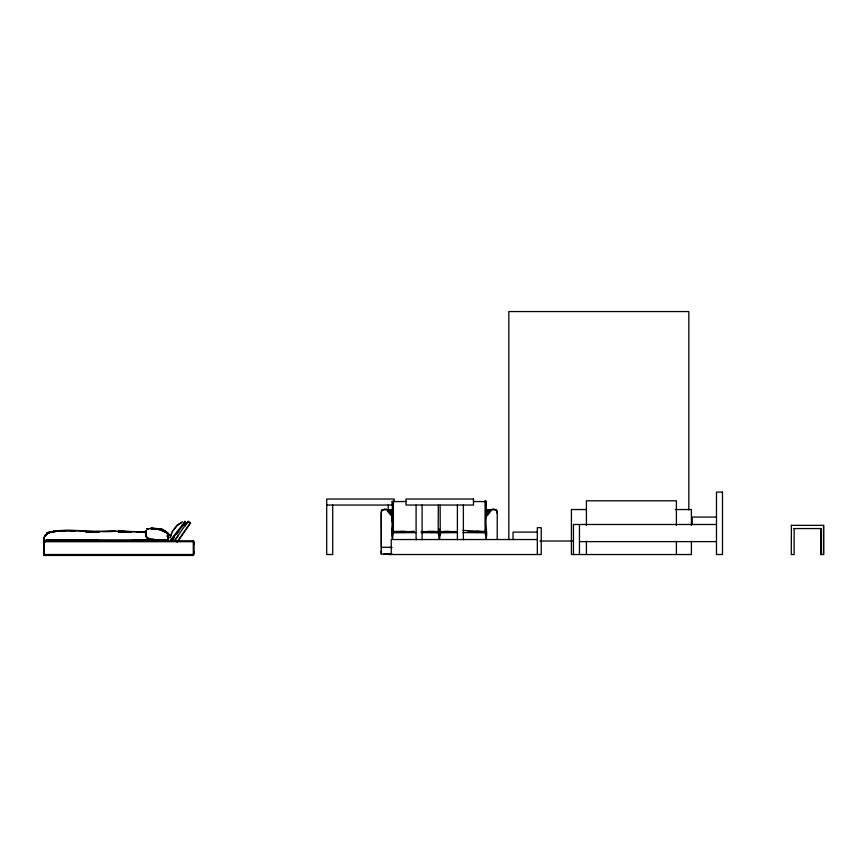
<?xml version="1.0" encoding="UTF-8"?>
<svg xmlns="http://www.w3.org/2000/svg" width="867" height="867" viewBox="0 0 867 867"><rect width="100%" height="100%" fill="white"/><g stroke="black" fill="none" stroke-linecap="round" stroke-linejoin="round"><path stroke-width="1.3" d="M44.997 541.116L45.355 541.593L44.163 540.672L44.26 537.226L47.111 533.899M392.361 534.733L393.282 532.62L392.426 539.393M439.233 534.733L438.323 532.62L439.135 539.393M485.379 534.733L485.52 532.576L486.279 539.393M392.361 504.063L392.361 501.646L393.38 500.985L393.369 532.056L392.361 532.056L392.361 528.989M438.312 505.136L438.193 532.056L439.201 531.395L439.201 528.989L439.244 531.395L440.252 532.056L440.122 505.147M486.084 504.063L486.084 500.985L485.076 500.985L485.065 532.056L486.084 531.395L486.084 528.989M486.409 515.399L487.113 509.926L490.408 509.872M381.317 548.453L381.209 513.383L382.065 509.666L382.672 509.666M497.203 513.383L496.379 509.666L491.784 509.222M393.369 500.985L393.358 501.646L392.361 501.646L392.361 531.395L414.437 531.623M392.036 554.035L381.209 554.035L381.263 548.453M145.298 531.504L145.58 530.745L145.884 532.793M44.152 555.444L44.152 540.78M193.417 555.444L193.417 540.78M145.862 531.438L145.819 530.777M439.58 539.393L440.371 532.576L440.523 534.733M43.621 544.454L43.827 542.417M193.948 551.78L193.157 555.444M184.248 523.43L184.909 521.381L185.419 521.717L184.823 523.419L184.584 521.88L185.202 522.205L184.595 523.906L184.92 521.414M486.755 512.039L487.113 509.926L486.463 510.154M184.834 521.555L185.354 521.858L184.411 524.329L185.083 522.465L184.216 522.736C187.38 519.138 165.424 545.137 172.435 539.122M170.116 537.908L172.392 531.406M170.333 537.421L171.07 534.083M167.992 536.586L168.339 534.657L167.884 536.424L168.675 537.302L167.992 536.586L168.967 534.375L166.702 532.23M184.303 524.925L184.584 522.162M184.519 524.437L185.419 521.717L182.037 525.25M173.693 538.309L171.092 540.986L170.712 540.293L173.346 538.017M193.807 554.522L193.829 541.702L194.013 542.417M167.732 538.526L168.068 537.475M184.595 523.906L185.354 521.858L184.172 523.451L185.3 521.977L184.433 522.237L185.3 521.977M168.014 539.61L167.743 540.477L167.277 540.033M167.851 539.588L167.559 540.455L167.049 540.043M45.593 541.593L46.146 540.163L53.494 539.827L98.513 540.195L95.738 540.282M45.821 541.582L46.363 540.174L53.505 539.827M44.033 541.702L44.423 540.78M439.515 534.733L440.555 532.804L457.548 532.62M170.745 540.347L172.522 539.697L174.44 536.207L184.866 523.267M172.165 531.904L177.226 525.153L182.601 521.717M145.288 531.709L145.959 536.565L148.116 538.938M168.025 535.221L168.491 534.505L168.512 535.622L168.967 534.375L169.098 534.972M167.418 535.362L168.371 535.297M167.927 535.806L167.819 536.402M177.323 541.94L174.809 540.271L187.944 521.425L190.653 523.191L187.944 521.36M188.215 521.425L184.909 526.171M175.925 539.046L178.385 535.524M177.117 541.875L190.252 523.029M178.244 540.661L190.523 523.029M487.557 515.215L491.025 510.869M173.292 530.062L177.009 525.64L181.355 522.714M172.62 538.721L171.081 540.975L172.598 539.686M183.945 523.939L185.137 522.357L184.617 522.042M170.734 540.553L172.381 538.429M170.886 539.957L171.308 540.488L173.92 537.822M184.162 523.56L185.137 522.357M172.598 539.545L174.44 536.207L171.482 539.263L173.259 538.927L171.308 540.488M170.951 540.054L172.251 539.263M487.785 511.107L489.096 509.698M386.715 509.222L382.618 509.666L381.252 511.01L381.317 546.709L381.61 547.294L391.266 547.294M168.404 535.372L167.656 535.177M47.002 533.779L44.065 537.193L43.903 540.672L45.127 541.593L44.77 541.106M168.198 538.407L168.501 537.789M167.732 536.283L168.458 535.849L167.83 536.25L167.819 535.665M46.84 533.335L50.611 531.753L60.712 530.842L48.097 532.251M46.655 533.216C70.01 526.822 95.132 533.812 119.137 530.907M46.623 533.335C61.535 527.797 78.42 531.677 94.026 531.72L90.818 531.829L115.073 530.626M167.83 536.25L168.393 535.947M46.623 533.606L53.342 531.438L65.318 531.059M46.764 533.725L51.11 532.035L58.923 531.059M382.044 510.262L384.558 509.222L387.592 509.926C396.262 516.407 390.345 529.173 392.122 538.071M43.903 540.672L54.415 539.827L166.074 539.913M171.113 540.119L172.381 540.043M71.874 530.756L70.877 531.092L75.299 530.712L70.747 530.799L72.698 530.702M167.732 537.031L168.48 537.302M167.938 536.131L167.613 535.102M44.932 535.177L46.146 534.95M45.127 535.242L46.363 535.026M55.965 531.048L55.369 531.146L64.223 530.972M166.074 539.816L138.698 540.195M167.559 536.413L168.686 535.719L167.667 535.741M388.069 509.872L392.025 510.154M44.163 540.672L54.437 539.827M73.207 530.832L71.928 530.94M53.581 531.417L57.016 530.767M143.976 531.709L119.05 531.471M143.879 531.709L137.073 532.121L143.933 532.11M146.707 528.827L147.802 528.751M146.837 528.978L147.899 528.903M141.343 532.121L143.933 531.959M118.66 531.85L131.22 531.666L119.093 531.081M121.207 531.883L131.21 531.839L119.18 531.558M57.32 531.113L53.505 531.33L57.536 531.113M55.434 531.417L62.131 531.081M117.977 531.839L123.775 531.547L118.779 531.547M120.242 531.904L123.764 531.731L118.768 531.731M390.768 547.521L392.068 547.456M119.061 531.287L143.554 531.926M58.902 530.907L61.774 530.832M147.845 528.642L149.222 528.61M144.139 540.174L167.743 540.358L153.817 540.195M393.369 532.804L415.781 532.631M147.932 528.794L149.243 528.783M457.277 531.579L421.167 531.59M486.073 531.395L468.039 531.579M119.18 531.742L123.688 531.861M406.352 501.494L392.025 501.646M119.093 531.59L123.873 531.569M119.093 531.764L123.873 531.753M326.707 505.038L392.849 505.038M586.417 509.536L571.418 509.536L571.418 554.533L691.4 554.533L691.4 541.301M675.23 509.536L691.4 509.536L691.4 525.413M388.752 509.666L382.618 509.666M489.747 509.666L495.881 509.666L497.246 511.01L497.203 538.732M716.478 517.068L692.213 517.068L692.213 524.481M716.478 524.481L573.455 524.481L573.455 554.522M791.268 525.359L823.65 525.359L823.65 554.533L820.789 554.533L820.789 528.556M150.891 528.144L152.538 528.133M150.891 528.317L159.853 528.903L165.608 531.558M150.815 528.469L154.055 528.653M150.825 528.653L152.473 528.653M793.999 528.556L820.919 528.556L820.919 554.533M152.505 528.87L159.886 529.087L165.695 531.807M150.858 529.054L160.124 529.509L165.868 532.305L160.362 529.509L162.963 530.409M393.38 531.395L392.361 531.395M399.654 531.395L405.03 531.395M411.749 531.395L414.437 531.395M427.886 531.395L434.432 531.395M438.193 531.395L440.252 531.395M444.023 531.395L449.225 531.395M476.113 531.395L481.304 531.395M485.076 531.395L486.42 531.395M99.412 531.72L88.976 531.731L99.477 531.547L88.998 531.547L91.154 531.579M142.405 532.056L143.543 532.11L141.061 532.024L143.944 532.11L137.138 532.045L141.332 531.937M537.323 532.11L513.058 532.11L513.058 539.534M537.323 539.534L391.245 539.534L391.245 554.533M132.087 540.195L138.958 540.195M44.033 540.78L193.547 540.78M539.968 541.03L572.437 541.03M43.762 554.522L193.536 554.522L193.536 541.702L43.762 541.702L43.556 553.818M579.459 541.615L716.478 541.615M386.66 554.349L392.036 554.349M388.199 554.522L541.225 554.533L541.225 527.689L537.323 527.689L537.323 554.533M44.033 555.444L193.547 555.444M71.376 540.195L88.759 540.239M152.538 528.317L162.378 529.325L167.233 532.468M473.425 501.516L486.42 501.646L486.084 515.356M462.924 532.587L485.336 532.804L486.387 534.733M421.156 532.652L431.95 532.717M143.933 531.937L137.149 531.861M137.149 532.078L143.976 532.067L137.138 532.045M431.918 532.717L438.193 532.804M119.711 531.612L123.699 531.677M383.637 554.273L386.715 554.349M123.656 531.547L125.444 531.612M154.033 539.144L148.355 538.526L147.011 537.486M120.264 531.612L125.422 531.796L121.618 531.525M70.205 531.048L61.991 530.723M154.12 528.328L159.983 528.87L164.763 530.734M86.624 531.601L90.818 531.937M88.586 531.883L84.933 531.536L87.285 531.915M155.843 528.913L162.595 530.04L163.148 530.311L160.092 529.325L162.963 530.257L167.233 533.433M462.945 530.344L479.386 531.525M157.837 529.217L164.914 531.189M84.933 531.352L88.499 531.98M167.97 535.676L168.827 534.473L166.605 532.381M168.902 535.448L168.317 534.766M150.598 539.155L146.891 537.54M160.254 529.509L164.383 530.951L161.425 529.9M160.297 529.704L164.893 531.363M160.081 529.314L166.117 532.24M167.223 535.21L167.884 536.077L168.512 535.654L168.155 533.216L168.274 533.812M160.666 529.759L160.027 529.553L165.586 532.056M160.124 529.509L166.15 532.468M85.866 539.827L86.884 540.195M496.358 510.262L493.843 509.222L490.809 509.926C482.139 516.407 488.056 529.173 486.279 538.071M168.74 535.416L168.631 535.058M167.233 536.532L168.046 536.922M167.288 536.749L168.014 537.139M162.649 530.138L165.499 531.807M162.595 530.04L165.868 532.045M167.786 536.586L168.556 537.074L167.764 535.871M175.567 540.629L174.809 540.271M167.83 537.735L168.328 538.353M176.207 533.866L178.819 531.254L176.51 534.267L178.017 530.561L178.439 530.918M389.391 509.698L390.703 511.107M387.386 510.869L390.844 515.215M146.837 537.822L145.884 532.11M193.157 540.78L193.536 541.702M44.033 554.522L44.423 555.444M168.512 534.755L168.837 535.73M168.209 534.029L168.046 533.357L167.732 536.684L168.935 535.004M145.439 531.493L145.537 532.035M145.916 530.745L146.09 534.538M391.732 512.039L391.375 509.926L392.079 522.021M145.385 531.904L145.645 531.059L145.212 532.425M145.959 536.229L145.656 532.078M146.176 536.196L145.916 533.227M193.742 542.417L193.948 544.454M43.621 551.78L43.827 553.818M145.808 531.438L145.862 531.991M145.97 531.081L146.014 531.937M145.862 531.839L145.938 534.505M485.076 500.985L485.076 501.646M823.52 525.359L823.52 554.533M794.129 528.556L794.139 554.533L791.268 554.533L791.408 525.359M688.821 509.98L688.821 311.556L508.842 311.556L508.842 539.686M676.401 525.521L676.401 500.801L586.417 500.801L586.417 525.521M676.401 541.301L676.401 554.533M586.417 541.301L586.417 554.533M579.459 524.481L579.459 554.522M486.409 531.135L486.409 534.841M463.39 505.038L463.39 539.816M457.397 505.038L457.397 539.816M422.099 505.038L422.099 539.816M416.095 505.038L416.095 539.816M394.192 501.44L394.192 499.034L326.707 499.034L326.707 554.522L332.7 554.522L332.7 505.038M388.199 505.038L388.199 511.725M381.209 550.708L381.209 554.035M439.504 531.894L438.94 531.894L439.504 531.894M48.552 532.685L47.046 533.628L48.552 532.685M48.682 532.847L47.219 533.747L48.682 532.847M722.482 492.109L716.478 492.109L716.478 554.522L722.482 554.522L722.482 492.109M473.49 499.034L405.994 499.034L405.994 505.038L473.49 505.038L473.49 499.034M162.432 529.531L160.048 528.892L162.432 529.531M161.717 530.16L160.568 529.845L165.868 532.49L161.717 530.16M162.595 530.181L159.983 529.369L162.595 530.181"/></g></svg>
